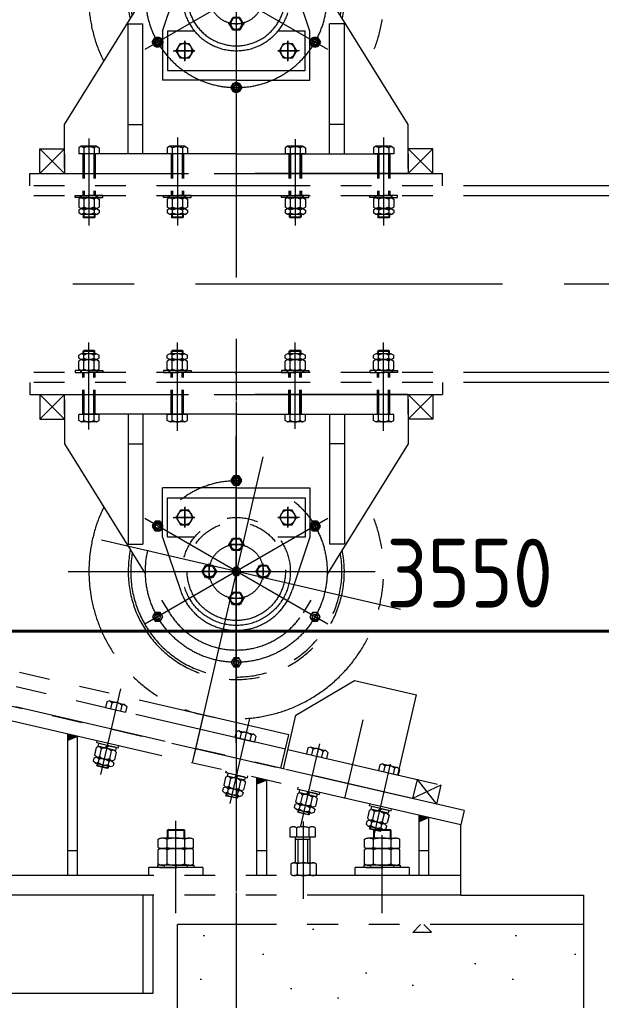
# Model space of a CAD drawing. Header units: millimetres. Extents: x 52110 to 400893, y -153728 to 31997.
# Drawn here: x 178546 to 179731, y -25833 to -23836 of the extents above; entities that cross this region are included whole.
import ezdxf

# ---------------------------------------------------------------- set-up
doc = ezdxf.new("R2010")
doc.units = ezdxf.units.MM
doc.header["$LTSCALE"] = 500
for name, pattern in [('CENTER', [2, 1.25, -0.25, 0.25, -0.25]), ('DASHED', [0.75, 0.5, -0.25]), ('PHANTOM2', [1.25, 0.625, -0.125, 0.125, -0.125, 0.125, -0.125])]:
    doc.linetypes.add(name, pattern=pattern)
doc.layers.add('1', color=3, linetype='Continuous')
doc.layers.add('4虚线层', color=6, linetype='DASHED')
for name, color, linetype, lineweight in [('2D', 4, 'PHANTOM2', 20), ('POU', 4, 'Continuous', 20), ('SHI', 7, 'Continuous', 40), ('WEN', 3, 'Continuous', 20), ('ZHONG', 1, 'CENTER', 20)]:
    doc.layers.add(name, color=color, linetype=linetype, lineweight=lineweight)
doc.styles.add('GB', font='gbenor.shx', dxfattribs={"bigfont": 'gbcbig.shx'})
doc.dimstyles.new('ISO-25$0', dxfattribs={"dimscale": 40, "dimtxt": 3.5, "dimasz": 3.5, "dimexe": 1, "dimexo": 0.2, "dimgap": 1.2, "dimtad": 1, "dimtoh": 1, "dimdec": 1, "dimzin": 9, "dimdsep": 46, "dimtxsty": 'GB', "dimcen": 0, "dimclrd": 3, "dimclre": 3, "dimclrt": 256, "dimadec": 0, "dimazin": 2, "dimtfac": 1, "dimtdec": 1, "dimtix": 1, "dimtmove": 0, "dimatfit": 3, "dimldrblk": 'DOTSMALL', "dimfxl": 0, "dimlwd": -1, "dimlwe": 20, "dimarcsym": 0})

# ---------------------------------------------------------------- blocks, each defined once
blk = doc.blocks.new('*D949')
at = {"color": 3, "linetype": 'ByBlock', "lineweight": 20}
for p, q in [((223343.7, 74429.3), (223343.7, 72656.2)), ((226893.7, 74403.9), (226893.7, 72656.2))]:
    blk.add_line(p, q, dxfattribs=at)
at = {"color": 3, "linetype": 'ByBlock'}
blk.add_line((223483.7, 72696.2), (226753.7, 72696.2), dxfattribs=at)
at = {"color": 3}
for points in [[(223483.7, 72719.6), (223483.7, 72672.9), (223343.7, 72696.2)], [(226753.7, 72719.6), (226753.7, 72672.9), (226893.7, 72696.2)]]:
    blk.add_solid(points, dxfattribs=at)
at = {"layer": 'Defpoints', "color": 0}
for p in [(223343.7, 74437.3), (226893.7, 74411.9), (226893.7, 72696.2)]:
    blk.add_point(p, dxfattribs=at)
at = {"insert": (225118.7, 72814.2), "char_height": 140, "attachment_point": 5, "style": 'GB'}
blk.add_mtext('3550', dxfattribs=at)
blk = doc.blocks.new('_DotSmall')
at = {"color": 0, "linetype": 'ByBlock', "const_width": 0.5}
blk.add_lwpolyline([(-0.0625, 0, 1), (0.0625, 0, 1)], format="xyb", close=True, dxfattribs=at)
blk = doc.blocks.new("斜''")
at = {"layer": '2D'}
h = blk.add_hatch(color=256, dxfattribs=at)
h.paths.add_polyline_path([(526677.5, 480872.9), (526677.5, 480868.3), (526697.5, 480868.3)])
h.paths.add_polyline_path([(526697.5, 480868.3), (526677.5, 480868.3), (526677.5, 480859.8)])
h = blk.add_hatch(color=256, dxfattribs=at)
h.paths.add_polyline_path([(527062.5, 480784), (527062.5, 480779.4), (527082.5, 480779.4)])
h.paths.add_polyline_path([(527082.5, 480779.4), (527062.5, 480779.4), (527062.5, 480770.9)])
h = blk.add_hatch(color=256, dxfattribs=at)
h.paths.add_polyline_path([(527392.5, 480707.9), (527392.5, 480703.2), (527412.5, 480703.2)])
h.paths.add_polyline_path([(527412.5, 480703.2), (527392.5, 480703.2), (527392.5, 480694.7)])
at = {"layer": 'POU'}
h = blk.add_hatch(dxfattribs=at)
h.set_pattern_fill('CONC', color=256, scale=25, style=0)
h.set_pattern_definition([(0, (53705.2, 8874.64), (0, 635), [0, -635]), (0, (53711.54, 8652.4), (0, 635), [0, -635]), (0, (53730.6, 8995.3), (0, 635), [0, -635]), (338.1986, (53400.39, 8798.44), (1905.000173, -634.999943), [68.3914, -3351.18837]), (216.8699, (53463.89, 8773.04), (1904.999948, 1270.000078), [31.75, -3143.25]), (130.6013, (53438.494, 8753.99), (3175.0002675, -3809.9993765), [58.5438, -5795.8666]), (206.5651, (53228.94, 8677.8), (-634.99947, -635.00083), [14.19923, -1405.70394]), (326.3099, (53216.24, 8671.44), (1269.99972, -635.000847), [22.89556, -2266.62996]), (108.4349, (53235.3, 8658.74), (-634.998986, 1270.000276), [20.0806, -1987.9659]), (225, (53635.34, 8614.3), (0, -635.0002), [26.9405, -871.08474]), (0, (53616.3, 8595.24), (635, 635), [38.1, -596.9]), (135, (53654.4, 8595.24), (-635.0002, 0), [26.9405, -871.08474]), (251.5651, (53559.14, 9020.7), (634.998986, 1270.000276), [20.0806, -1987.9659]), (0, (53552.8, 9001.64), (635, 635), [31.75, -603.25]), (143.1301, (53584.54, 9001.64), (-1904.999948, 1270.000078), [31.75, -3143.25]), (213.6901, (53222.6, 9027.04), (1269.99972, 635.000847), [22.89556, -2266.62996]), (341.5651, (53203.54, 9014.34), (-1270.000276, 634.998986), [40.1612, -1967.8853]), (126.8699, (53241.64, 9001.64), (1270.000078, -1904.999948), [31.75, -3143.25]), (0, (53406.74, 9001.64), (0, 635), [0, -635]), (0, (53235.3, 8836.54), (0, 635), [0, -635]), (0, (53413.1, 8601.6), (0, 635), [0, -635]), (0, (53584.54, 8798.44), (0, 635), [0, -635]), (0, (53400.4, 8906.4), (0, 635), [0, -635]), (0, (53260.7, 8925.44), (0, 635), [0, -635]), (0, (53317.84, 8887.34), (0, 635), [0, -635]), (0, (53292.44, 8734.94), (0, 635), [0, -635]), (0, (53140.04, 8760.34), (0, 635), [0, -635]), (0, (53146.4, 8906.4), (0, 635), [0, -635]), (0, (53127.34, 9046.1), (0, 635), [0, -635]), (0, (53324.2, 9071.5), (0, 635), [0, -635]), (0, (53463.9, 9096.9), (0, 635), [0, -635]), (0, (53686.14, 9071.5), (0, 635), [0, -635]), (0, (53533.74, 8874.64), (0, 635), [0, -635]), (0, (53470.24, 8988.94), (0, 635), [0, -635]), (0, (53521.04, 8684.14), (0, 635), [0, -635]), (0, (53330.54, 8652.4), (0, 635), [0, -635]), (0, (53521.04, 8512.7), (0, 635), [0, -635]), (0, (53311.5, 8550.8), (0, 635), [0, -635]), (0, (53108.3, 8531.74), (0, 635), [0, -635]), (0, (53184.5, 8500), (0, 635), [0, -635]), (0, (53190.84, 8588.9), (0, 635), [0, -635]), (0, (53616.3, 8487.3), (0, 635), [0, -635]), (0, (53692.5, 8747.64), (0, 635), [0, -635]), (0, (53660.74, 8938.14), (0, 635), [0, -635]), (0, (53368.64, 8480.94), (0, 635), [0, -635])])
h.paths.add_polyline_path([(527727.5, 479814.3), (527727.5, 480485.2), (526900.5, 480485.2), (526900, 480295.2), (526260.5, 480295.2), (526260.5, 480485.2), (525307.5, 480485.2), (525307.5, 479814.3)])
h.paths.add_polyline_path([(524030.9, 480514.1), (523996.2, 480363.7), (524455.2, 480257.7), (524489.9, 480408.1)], flags=9)
at = {"layer": '2D'}
for p, q in [((527127.2, 480871.7), (525909.2, 481152.9)), ((527120.4, 480842.5), (525902.4, 481123.7)), ((527477.5, 480688.2), (525821.1, 481070.6)), ((527484.3, 480717.5), (526239.4, 481004.9)), ((526280.3, 480995.4), (527101.7, 480805.8)), ((527141.5, 480911.5), (527261, 480982.5)), ((527261, 480982.5), (527387.2, 480953.3)), ((527349.4, 480789.7), (527387.2, 480953.3)), ((526757, 480938.7), (526754.3, 480927)), ((526754.3, 480927), (526794.8, 480917.7)), ((526762.7, 480940.5), (526757, 480938.7)), ((526762.7, 480940.5), (526793.1, 480933.5)), ((526767.1, 480936.4), (526764.4, 480924.7)), ((526787.3, 480931.7), (526784.6, 480920)), ((526793.1, 480933.5), (526797.5, 480929.4)), ((526797.5, 480929.4), (526794.8, 480917.7)), ((526953, 480911.9), (526930.5, 480814.5)), ((527116.3, 480802.4), (527141.5, 480911.5)), ((527020.5, 480896.4), (527020.5, 480793.7)), ((526677.5, 480585.2), (526677.5, 480872.9)), ((526697.5, 480868.3), (526677.5, 480868.3)), ((526697.5, 480868.3), (526677.5, 480859.8)), ((526697.5, 480585.2), (526697.5, 480868.3)), ((527020, 480878), (527017.3, 480866.3)), ((527017.3, 480866.3), (527057.8, 480857)), ((527025.8, 480879.8), (527020, 480878)), ((527025.8, 480879.8), (527056.2, 480872.7)), ((527030.2, 480875.7), (527027.5, 480864)), ((527050.4, 480871), (527047.7, 480859.3)), ((527056.2, 480872.7), (527060.5, 480868.7)), ((527060.5, 480868.7), (527057.8, 480857)), ((527111.4, 480803.5), (527127.2, 480871.7)), ((526735.5, 480845.9), (526731.9, 480830)), ((526741.3, 480847.6), (526735.5, 480845.9)), ((526736.2, 480855), (526737.2, 480859.1)), ((526757.6, 480850), (526736.2, 480855)), ((526740, 480854.1), (526738.7, 480848.2)), ((526774.2, 480840), (526738.7, 480848.2)), ((526775.6, 480845.9), (526740, 480854.1)), ((526771.6, 480840.6), (526741.3, 480847.6)), ((526757.8, 480850), (526753.1, 480844.9)), ((526761.2, 480849.2), (526756.4, 480844.1)), ((526757.6, 480850), (526780.2, 480844.8)), ((526775.6, 480845.9), (526774.2, 480840)), ((526780.2, 480844.8), (526781.2, 480849)), ((527166.3, 480844.8), (527163.6, 480833.1)), ((527172.1, 480846.5), (527166.3, 480844.8)), ((527172.1, 480846.5), (527202.4, 480839.5)), ((526730.5, 480824.1), (526729.1, 480818)), ((526736.2, 480825.9), (526730.5, 480824.1)), ((526736.2, 480825.9), (526731.9, 480830)), ((526766.6, 480818.9), (526736.2, 480825.9)), ((526736.2, 480825.9), (526766.6, 480818.9)), ((526745.6, 480843.5), (526742, 480827.7)), ((526765.9, 480838.9), (526762.2, 480823)), ((526771.6, 480840.6), (526776, 480836.5)), ((526776, 480836.5), (526772.4, 480820.6)), ((527125.3, 480841.4), (527437.1, 480769.4)), ((527163.6, 480833.1), (527204.1, 480823.7)), ((527176.4, 480842.5), (527173.7, 480830.8)), ((527196.7, 480837.8), (527194, 480826.1)), ((527202.4, 480839.5), (527206.8, 480835.4)), ((527206.8, 480835.4), (527204.1, 480823.7)), ((526733.5, 480813.9), (526729.1, 480818)), ((526733.5, 480813.9), (526763.9, 480806.9)), ((526737, 480813.1), (526736.2, 480809.6)), ((526737.4, 480807.7), (526736.2, 480809.6)), ((526736.2, 480809.6), (526759.5, 480804.2)), ((526738.5, 480812.8), (526737.4, 480807.7)), ((526757.6, 480803), (526737.4, 480807.7)), ((526740.6, 480821.8), (526739.2, 480815.7)), ((526758.8, 480808.1), (526757.6, 480803)), ((526759.5, 480804.2), (526757.6, 480803)), ((526760.9, 480817.1), (526759.5, 480811)), ((526760.4, 480807.7), (526759.5, 480804.2)), ((526763.9, 480806.9), (526769.6, 480808.7)), ((526766.6, 480818.9), (526772.4, 480820.6)), ((526766.6, 480818.9), (526771, 480814.8)), ((526771, 480814.8), (526769.6, 480808.7)), ((527312.4, 480810.5), (527309.7, 480798.8)), ((527318.1, 480812.3), (527312.4, 480810.5)), ((527318.1, 480812.3), (527348.5, 480805.3)), ((527322.5, 480808.2), (527319.8, 480796.5)), ((527348.5, 480805.3), (527352.9, 480801.2)), ((526998.6, 480785.1), (526994.9, 480769.3)), ((527004.3, 480786.9), (526998.6, 480785.1)), ((526999.3, 480794.2), (527000.3, 480798.4)), ((527020.7, 480789.3), (526999.3, 480794.2)), ((527003.1, 480793.3), (527001.7, 480787.5)), ((527037.3, 480779.3), (527001.7, 480787.5)), ((527038.7, 480785.1), (527003.1, 480793.3)), ((527034.7, 480779.9), (527004.3, 480786.9)), ((527020.9, 480789.2), (527016.2, 480784.2)), ((527024.3, 480788.5), (527019.5, 480783.4)), ((527020.7, 480789.3), (527043.3, 480784.1)), ((527038.7, 480785.1), (527037.3, 480779.3)), ((527043.3, 480784.1), (527044.2, 480788.3)), ((527062.5, 480585.2), (527062.5, 480784)), ((527384.2, 480740.6), (527121.2, 480801.3)), ((527309.7, 480798.8), (527350.2, 480789.5)), ((527342.8, 480803.5), (527340.1, 480791.8)), ((527352.9, 480801.2), (527350.2, 480789.5)), ((526999.3, 480765.2), (526993.6, 480763.4)), ((526999.3, 480765.2), (526994.9, 480769.3)), ((526999.3, 480765.2), (527029.7, 480758.2)), ((527029.7, 480758.2), (526999.3, 480765.2)), ((527008.7, 480782.8), (527005.1, 480766.9)), ((527029, 480778.1), (527025.3, 480762.2)), ((527034.7, 480779.9), (527039.1, 480775.8)), ((527039.1, 480775.8), (527035.4, 480759.9)), ((527082.5, 480779.4), (527062.5, 480779.4)), ((527082.5, 480779.4), (527062.5, 480770.9)), ((527082.5, 480585.2), (527082.5, 480779.4)), ((527145.5, 480760.5), (527146.4, 480764.7)), ((527388.4, 480780.7), (527379.4, 480741.7)), ((527437.1, 480769.4), (527379.4, 480741.7)), ((527388.4, 480780.7), (527428.1, 480730.4)), ((527437.1, 480769.4), (527428.1, 480730.4)), ((526993.6, 480763.4), (526992.2, 480757.3)), ((526996.6, 480753.2), (526992.2, 480757.3)), ((526996.6, 480753.2), (527026.9, 480746.2)), ((527000, 480752.4), (526999.2, 480748.9)), ((527000.4, 480747), (526999.2, 480748.9)), ((526999.2, 480748.9), (527022.6, 480743.5)), ((527001.6, 480752), (527000.4, 480747)), ((527020.7, 480742.3), (527000.4, 480747)), ((527003.7, 480761.1), (527002.3, 480754.9)), ((527021.9, 480747.3), (527020.7, 480742.3)), ((527024, 480756.4), (527022.5, 480750.3)), ((527023.4, 480747), (527022.6, 480743.5)), ((527026.9, 480746.2), (527032.7, 480747.9)), ((527029.7, 480758.2), (527035.4, 480759.9)), ((527029.7, 480758.2), (527034.1, 480754.1)), ((527034.1, 480754.1), (527032.7, 480747.9)), ((527144.8, 480751.4), (527141.1, 480735.5)), ((527150.5, 480753.2), (527144.8, 480751.4)), ((527166.8, 480755.5), (527145.5, 480760.5)), ((527149.2, 480759.6), (527147.9, 480753.8)), ((527183.5, 480745.5), (527147.9, 480753.8)), ((527184.8, 480751.4), (527149.2, 480759.6)), ((527180.9, 480746.1), (527150.5, 480753.2)), ((527154.9, 480749.1), (527151.2, 480733.2)), ((527167, 480755.5), (527162.3, 480750.4)), ((527170.4, 480754.7), (527165.7, 480749.6)), ((527166.8, 480755.5), (527189.4, 480750.4)), ((527175.1, 480744.4), (527171.5, 480728.5)), ((527180.9, 480746.1), (527185.3, 480742)), ((527184.8, 480751.4), (527183.5, 480745.5)), ((527189.4, 480750.4), (527190.4, 480754.5)), ((527022.6, 480743.5), (527020.7, 480742.3)), ((527139.7, 480729.7), (527138.3, 480723.5)), ((527145.5, 480731.4), (527139.7, 480729.7)), ((527145.5, 480731.4), (527141.1, 480735.5)), ((527145.5, 480731.4), (527175.9, 480724.4)), ((527175.9, 480724.4), (527145.5, 480731.4)), ((527149.9, 480727.3), (527148.4, 480721.2)), ((527175.9, 480724.4), (527181.6, 480726.2)), ((527175.9, 480724.4), (527180.2, 480720.3)), ((527185.3, 480742), (527181.6, 480726.2)), ((527291.6, 480726.7), (527292.6, 480730.9)), ((527313, 480721.8), (527291.6, 480726.7)), ((527295.4, 480725.9), (527294.1, 480720)), ((527331, 480717.6), (527295.4, 480725.9)), ((527142.7, 480719.4), (527138.3, 480723.5)), ((527142.7, 480719.4), (527173.1, 480712.4)), ((527146.2, 480718.6), (527145.4, 480715.1)), ((527145.4, 480715.1), (527168.8, 480709.7)), ((527146.6, 480713.2), (527145.4, 480715.1)), ((527147.8, 480718.3), (527146.6, 480713.2)), ((527166.9, 480708.5), (527146.6, 480713.2)), ((527168, 480713.6), (527166.9, 480708.5)), ((527168.8, 480709.7), (527166.9, 480708.5)), ((527170.1, 480722.7), (527168.7, 480716.5)), ((527169.6, 480713.2), (527168.8, 480709.7)), ((527173.1, 480712.4), (527178.8, 480714.2)), ((527180.2, 480720.3), (527178.8, 480714.2)), ((527290.9, 480717.7), (527287.2, 480701.8)), ((527296.6, 480719.4), (527290.9, 480717.7)), ((527329.6, 480711.8), (527294.1, 480720)), ((527327, 480712.4), (527296.6, 480719.4)), ((527301, 480715.3), (527297.4, 480699.4)), ((527313.2, 480721.7), (527308.5, 480716.7)), ((527316.6, 480721), (527311.8, 480715.9)), ((527313, 480721.8), (527335.6, 480716.6)), ((527321.3, 480710.6), (527317.6, 480694.8)), ((527327, 480712.4), (527331.4, 480708.3)), ((527331.4, 480708.3), (527327.7, 480692.4)), ((527331, 480717.6), (527329.6, 480711.8)), ((527335.6, 480716.6), (527336.5, 480720.8)), ((527392.5, 480585.2), (527392.5, 480707.9)), ((527484.3, 480717.5), (527477.5, 480688.2)), ((527285.9, 480695.9), (527284.5, 480689.8)), ((527288.9, 480685.7), (527284.5, 480689.8)), ((527291.6, 480697.7), (527285.9, 480695.9)), ((527291.6, 480697.7), (527287.2, 480701.8)), ((527288.9, 480685.7), (527319.2, 480678.7)), ((527322, 480690.7), (527291.6, 480697.7)), ((527291.6, 480697.7), (527322, 480690.7)), ((527292.4, 480684.9), (527291.6, 480681.4)), ((527293.9, 480684.5), (527292.8, 480679.5)), ((527296, 480693.6), (527294.6, 480687.5)), ((527316.3, 480688.9), (527314.9, 480682.8)), ((527322, 480690.7), (527327.7, 480692.4)), ((527322, 480690.7), (527326.4, 480686.6)), ((527326.4, 480686.6), (527325, 480680.4)), ((527412.5, 480703.2), (527392.5, 480703.2)), ((527412.5, 480703.2), (527392.5, 480694.7)), ((527412.5, 480585.2), (527412.5, 480703.2)), ((527477.5, 480545.2), (527477.5, 480688.2)), ((526879.5, 480676.9), (526881.4, 480678.6)), ((526879.5, 480676.9), (526879.5, 480659.1)), ((526915.5, 480676.9), (526879.5, 480676.9)), ((526881.3, 480678.5), (526881.3, 480661.2)), ((526913.6, 480678.5), (526881.4, 480678.6)), ((526915.5, 480676.9), (526913.6, 480678.5)), ((526913.6, 480678.5), (526913.6, 480661.2)), ((526915.5, 480659.1), (526915.5, 480676.9)), ((527130.2, 480663.3), (527130.2, 480682.5)), ((527142.9, 480682.5), (527142.9, 480663.3)), ((527168.4, 480682.5), (527168.4, 480663.3)), ((527181.1, 480682.5), (527181.1, 480663.3)), ((527292.8, 480679.5), (527291.6, 480681.4)), ((527291.6, 480681.4), (527314.9, 480676)), ((527313, 480674.8), (527292.8, 480679.5)), ((527299.5, 480676.9), (527301.4, 480678.6)), ((527335.5, 480676.9), (527299.5, 480676.9)), ((527299.5, 480676.9), (527299.5, 480659.1)), ((527301.3, 480678.5), (527301.3, 480661.2)), ((527333.6, 480678.5), (527301.4, 480678.6)), ((527314.2, 480679.9), (527313, 480674.8)), ((527314.9, 480676), (527313, 480674.8)), ((527315.7, 480679.5), (527314.9, 480676)), ((527319.2, 480678.7), (527325, 480680.4)), ((527333.6, 480678.5), (527333.6, 480661.2)), ((527335.5, 480676.9), (527333.6, 480678.5)), ((527335.5, 480659.1), (527335.5, 480676.9)), ((526861.5, 480642.3), (526861.5, 480659.1)), ((526897.5, 480661.2), (526870.5, 480661.2)), ((526879.5, 480642.3), (526879.5, 480659.1)), ((526897.5, 480661.2), (526924.5, 480661.2)), ((526915.5, 480642.3), (526915.5, 480659.1)), ((526933.5, 480642.3), (526933.5, 480659.1)), ((527181.1, 480663.3), (527130.2, 480663.3)), ((527140.6, 480663.3), (527140.6, 480610.6)), ((527140.6, 480659.3), (527170.6, 480659.3)), ((527145.6, 480659.3), (527145.6, 480610.8)), ((527165.6, 480659.3), (527165.6, 480610.1)), ((527170.6, 480609.2), (527170.6, 480663.3)), ((527281.5, 480642.3), (527281.5, 480659.1)), ((527317.5, 480661.2), (527290.5, 480661.2)), ((527299.5, 480642.3), (527299.5, 480659.1)), ((527317.5, 480661.2), (527344.5, 480661.2)), ((527335.5, 480642.3), (527335.5, 480659.1)), ((527353.5, 480642.3), (527353.5, 480659.1)), ((526697.5, 480635.2), (526677.5, 480635.2)), ((526861.5, 480608.6), (526861.5, 480637.8)), ((526897.5, 480640.2), (526870.5, 480640.2)), ((526924.5, 480640.2), (526870.5, 480640.2)), ((526879.5, 480608.6), (526879.5, 480637.8)), ((526897.5, 480640.2), (526924.5, 480640.2)), ((526897.5, 480640.2), (526897.5, 480640.2)), ((526915.5, 480608.6), (526915.5, 480637.8)), ((526933.5, 480608.6), (526933.5, 480637.8)), ((527082.5, 480635.2), (527062.5, 480635.2)), ((527281.5, 480608.6), (527281.5, 480637.8)), ((527317.5, 480640.2), (527290.5, 480640.2)), ((527344.5, 480640.2), (527290.5, 480640.2)), ((527299.5, 480608.6), (527299.5, 480637.8)), ((527317.5, 480640.2), (527344.5, 480640.2)), ((527317.5, 480640.2), (527317.5, 480640.2)), ((527335.5, 480608.6), (527335.5, 480637.8)), ((527353.5, 480608.6), (527353.5, 480637.8)), ((527412.5, 480635.2), (527392.5, 480635.2)), ((526860.3, 480606.2), (526860.3, 480601.2)), ((526897.5, 480606.2), (526860.3, 480606.2)), ((526924.5, 480606.2), (526870.5, 480606.2)), ((526873.8, 480606.2), (526873.8, 480601.2)), ((526897.5, 480608.2), (526897.5, 480599.4)), ((526897.5, 480606.2), (526933.9, 480606.2)), ((526897.5, 480606.2), (526897.5, 480606.2)), ((526920.4, 480606.2), (526920.4, 480601.2)), ((526933.9, 480606.2), (526933.9, 480601.2)), ((527132.1, 480587), (527132.1, 480609)), ((527138.4, 480610.8), (527176.6, 480610.8)), ((527144.8, 480587), (527144.8, 480609)), ((527170.2, 480609), (527170.2, 480587)), ((527183, 480609), (527183, 480587)), ((527317.5, 480606.2), (527280.3, 480606.2)), ((527280.3, 480606.2), (527280.3, 480601.2)), ((527344.5, 480606.2), (527290.5, 480606.2)), ((527293.8, 480606.2), (527293.8, 480601.2)), ((527317.5, 480608.2), (527317.5, 480599.4)), ((527317.5, 480606.2), (527353.9, 480606.2)), ((527317.5, 480606.2), (527317.5, 480606.2)), ((527340.4, 480606.2), (527340.4, 480601.2)), ((527353.9, 480606.2), (527353.9, 480601.2)), ((527477.5, 480585.2), (525507.5, 480585.2)), ((526842.5, 480585.2), (526842.5, 480601.2)), ((526952.5, 480601.2), (526842.5, 480601.2)), ((526864.5, 480601.2), (526897.5, 480601.2)), ((526930.5, 480601.2), (526897.5, 480601.2)), ((526897.5, 480601.2), (526897.5, 480601.2)), ((526952.5, 480601.2), (526952.5, 480585.2)), ((527176.6, 480585.2), (527138.4, 480585.2)), ((527262.5, 480585.2), (527262.5, 480601.2)), ((527372.5, 480601.2), (527262.5, 480601.2)), ((527284.5, 480601.2), (527317.5, 480601.2)), ((527350.5, 480601.2), (527317.5, 480601.2)), ((527317.5, 480601.2), (527317.5, 480601.2)), ((527372.5, 480601.2), (527372.5, 480585.2)), ((527477.5, 480545.2), (525507.5, 480545.2)), ((526830.5, 480545.2), (526830.5, 480345.2)), ((526850.5, 480545.2), (526850.5, 480345.2)), ((527477.5, 480545.2), (527727.5, 480545.2)), ((527727.5, 480545.2), (527727.5, 479814.3)), ((527727.5, 480485.2), (526900.5, 480485.2)), ((526900.5, 480295.2), (526900.5, 480485.2)), ((526850.5, 480345.2), (526310.5, 480345.2))]:
    blk.add_line(p, q, dxfattribs=at)
for centre, radius, start, end in [((526758.6, 480931.7), 9.73, 29.0508, 64.9492), ((526773.5, 480918), 19.5, 44.7958, 109.2042), ((526792.9, 480923.7), 9.73, 89.0508, 124.9492), ((527021.7, 480870.9), 9.73, 29.0508, 64.9492), ((527036.6, 480857.3), 19.5, 44.7958, 109.2042), ((527056, 480863), 9.73, 89.0508, 124.9492), ((526737.1, 480838.8), 9.73, 29.0508, 64.9492), ((526752.1, 480825.1), 19.5, 44.7958, 109.2042), ((527167.9, 480837.7), 9.73, 29.0508, 64.9492), ((526736.4, 480835.6), 9.73, 269.0508, 304.9492), ((526732.1, 480817.1), 9.73, 29.0508, 64.9492), ((526755.8, 480841.4), 19.5, 224.7958, 289.2042), ((526771.5, 480830.9), 9.73, 89.0508, 124.9492), ((527182.9, 480824), 19.5, 44.7958, 109.2042), ((527202.3, 480829.8), 9.73, 89.0508, 124.9492), ((526733.6, 480823.7), 9.73, 269.0508, 304.9492), ((526753, 480829.4), 19.5, 224.7958, 289.2042), ((526747, 480803.4), 19.5, 44.7958, 109.2042), ((526768, 480815.7), 9.73, 209.0508, 244.9492), ((526766.5, 480809.2), 9.73, 89.0508, 124.9492), ((526770.7, 480827.7), 9.73, 209.0508, 244.9492), ((527314, 480803.4), 9.73, 29.0508, 64.9492), ((527328.9, 480789.8), 19.5, 44.7958, 109.2042), ((527348.3, 480795.5), 9.73, 89.0508, 124.9492), ((527000.2, 480778.1), 9.73, 29.0508, 64.9492), ((526999.5, 480774.9), 9.73, 269.0508, 304.9492), ((526995.2, 480756.3), 9.73, 29.0508, 64.9492), ((527018.9, 480780.7), 19.5, 224.7958, 289.2042), ((527015.1, 480764.4), 19.5, 44.7958, 109.2042), ((527034.6, 480770.1), 9.73, 89.0508, 124.9492), ((526996.7, 480762.9), 9.73, 269.0508, 304.9492), ((527016.1, 480768.7), 19.5, 224.7958, 289.2042), ((527010.1, 480742.7), 19.5, 44.7958, 109.2042), ((527031.1, 480755), 9.73, 209.0508, 244.9492), ((527029.5, 480748.4), 9.73, 89.0508, 124.9492), ((527033.8, 480767), 9.73, 209.0508, 244.9492), ((527146.4, 480744.3), 9.73, 29.0508, 64.9492), ((527161.3, 480730.6), 19.5, 44.7958, 109.2042), ((527180.7, 480736.4), 9.73, 89.0508, 124.9492), ((527145.6, 480741.2), 9.73, 269.0508, 304.9492), ((527141.4, 480722.6), 9.73, 29.0508, 64.9492), ((527156.3, 480708.9), 19.5, 44.7958, 109.2042), ((527165.1, 480746.9), 19.5, 224.7958, 289.2042), ((527175.7, 480714.7), 9.73, 89.0508, 124.9492), ((527180, 480733.2), 9.73, 209.0508, 244.9492), ((527142.9, 480729.2), 9.73, 269.0508, 304.9492), ((527162.3, 480734.9), 19.5, 224.7958, 289.2042), ((527177.2, 480721.2), 9.73, 209.0508, 244.9492), ((527292.5, 480710.6), 9.73, 29.0508, 64.9492), ((527307.4, 480696.9), 19.5, 44.7958, 109.2042), ((527326.9, 480702.7), 9.73, 89.0508, 124.9492), ((527136.5, 480672.4), 11.9, 57.7964, 122.2036), ((527155.6, 480639.3), 45, 73.5739, 106.4261), ((527174.7, 480672.4), 11.9, 57.7965, 122.2035), ((527289, 480695.4), 9.73, 269.0508, 304.9492), ((527291.8, 480707.4), 9.73, 269.0508, 304.9492), ((527287.5, 480688.9), 9.73, 29.0508, 64.9492), ((527308.4, 480701.2), 19.5, 224.7958, 289.2042), ((527302.4, 480675.2), 19.5, 44.7958, 109.2042), ((527311.2, 480713.2), 19.5, 224.7958, 289.2042), ((527321.8, 480680.9), 9.73, 89.0508, 124.9492), ((527326.1, 480699.5), 9.73, 209.0508, 244.9492), ((527323.4, 480687.5), 9.73, 209.0508, 244.9492), ((526870.5, 480640.8), 20.3, 63.739, 116.261), ((526897.5, 480583), 78.2, 76.6948, 103.3052), ((526924.5, 480640.8), 20.3, 63.739, 116.261), ((527290.5, 480640.8), 20.3, 63.739, 116.261), ((527317.5, 480583), 78.2, 76.6948, 103.3052), ((527344.5, 480640.8), 20.3, 63.739, 116.261), ((526870.5, 480660.5), 20.3, 243.739, 296.261), ((526870.5, 480622), 18.2, 60.3829, 119.6171), ((526897.5, 480718.4), 78.2, 256.6948, 283.3052), ((526897.5, 480570.9), 69.3, 74.94, 105.06), ((526924.5, 480660.5), 20.3, 243.739, 296.261), ((526924.5, 480622), 18.2, 60.3829, 119.6171), ((527290.5, 480660.5), 20.3, 243.739, 296.261), ((527290.5, 480622), 18.2, 60.3829, 119.6171), ((527317.5, 480718.4), 78.2, 256.6948, 283.3052), ((527317.5, 480570.9), 69.3, 74.94, 105.06), ((527344.5, 480660.5), 20.3, 243.739, 296.261), ((527344.5, 480622), 18.2, 60.3829, 119.6171), ((526870.5, 480624.4), 18.2, 240.3829, 299.6171), ((526897.5, 480675.5), 69.3, 254.94, 285.06), ((526924.5, 480624.4), 18.2, 240.3829, 299.6171), ((527138.4, 480598.9), 11.9, 57.7965, 122.2035), ((527157.5, 480565.8), 45, 73.5739, 106.4261), ((527176.6, 480598.9), 11.9, 57.7965, 122.2035), ((527290.5, 480624.4), 18.2, 240.3829, 299.6171), ((527317.5, 480675.5), 69.3, 254.94, 285.06), ((527344.5, 480624.4), 18.2, 240.3829, 299.6171), ((527138.4, 480597.1), 11.9, 237.7965, 302.2035), ((527157.5, 480630.2), 45, 253.5739, 286.4261), ((527176.6, 480597.1), 11.9, 237.7965, 302.2035)]:
    blk.add_arc(centre, radius, start, end, dxfattribs=at)
at = {"layer": 'ZHONG'}
for p, q in [((527020.5, 481550.5), (527020.5, 480368.8)), ((527074.3, 481437.3), (526918.3, 480761.6)), ((527355, 481127), (526673.3, 481284.4)), ((526784.4, 480965.3), (526744.1, 480790.8)), ((527047.5, 480904.6), (527007.6, 480731.7)), ((527277.9, 480902.3), (527240.9, 480742.1)), ((526758.7, 480853.9), (526755.5, 480840.2)), ((527187.8, 480845.5), (527150.9, 480685.4)), ((527189.7, 480853.5), (527182.8, 480824)), ((527334, 480811.8), (527299.2, 480661.2)), ((527021.8, 480793.1), (527018.6, 480779.5)), ((527167.9, 480759.4), (527164.8, 480745.7)), ((527314.1, 480725.6), (527310.9, 480712)), ((526897.5, 480508.3), (526897.5, 480696.7)), ((527157.5, 480537.9), (527157.5, 480695.2)), ((527317.5, 480508.3), (527317.5, 480667.6))]:
    blk.add_line(p, q, dxfattribs=at)
blk = doc.blocks.new('X9')
at = {"layer": '2D'}
for p, q in [((141046.1, -12467.2), (141260.2, -12122.8)), ((141746.1, -12467.2), (141532, -12122.8)), ((141246.1, -12277.2), (141282.3, -12169.1)), ((141546.1, -12277.2), (141509.9, -12169.1)), ((141176.1, -12527.2), (141176.1, -12262.4)), ((141176.1, -12262.4), (141206.1, -12262.4)), ((141206.1, -12527.2), (141206.1, -12262.4)), ((141246.1, -12377.2), (141246.1, -12277.2)), ((141256.1, -12277.2), (141311.2, -12277.2)), ((141256.1, -12357.2), (141256.1, -12277.2)), ((141480.9, -12277.2), (141536.1, -12277.2)), ((141536.1, -12277.2), (141536.1, -12357.2)), ((141546.1, -12277.2), (141546.1, -12377.2)), ((141586.1, -12527.2), (141586.1, -12262.4)), ((141616.1, -12262.4), (141586.1, -12262.4)), ((141616.1, -12527.2), (141616.1, -12262.4)), ((141536.1, -12357.2), (141256.1, -12357.2)), ((141396.1, -12377.2), (141246.1, -12377.2)), ((141396.1, -12377.2), (141546.1, -12377.2)), ((141046.1, -12557.2), (141046.1, -12467.2)), ((141176.1, -12467.2), (141206.1, -12467.2)), ((141616.1, -12467.2), (141586.1, -12467.2)), ((141746.1, -12557.2), (141746.1, -12467.2)), ((141046.1, -12517.2), (140996.1, -12567.2)), ((140996.1, -12517.2), (141046.1, -12567.2)), ((140996.1, -12517.2), (141046.1, -12517.2)), ((140996.1, -12567.2), (140996.1, -12517.2)), ((141080.5, -12511.8), (141075.3, -12514.8)), ((141075.3, -12514.8), (141075.3, -12526.8)), ((141080.5, -12511.8), (141111.7, -12511.8)), ((141085.7, -12514.8), (141085.7, -12526.8)), ((141106.5, -12514.8), (141106.5, -12526.8)), ((141111.7, -12511.8), (141116.9, -12514.8)), ((141116.9, -12514.8), (141116.9, -12526.8)), ((141260.5, -12511.8), (141255.3, -12514.8)), ((141255.3, -12514.8), (141255.3, -12526.8)), ((141260.5, -12511.8), (141291.7, -12511.8)), ((141265.7, -12514.8), (141265.7, -12526.8)), ((141286.5, -12514.8), (141286.5, -12526.8)), ((141291.7, -12511.8), (141296.9, -12514.8)), ((141296.9, -12514.8), (141296.9, -12526.8)), ((141500.5, -12511.8), (141495.3, -12514.8)), ((141495.3, -12514.8), (141495.3, -12526.8)), ((141500.5, -12511.8), (141531.7, -12511.8)), ((141505.7, -12514.8), (141505.7, -12526.8)), ((141526.5, -12514.8), (141526.5, -12526.8)), ((141531.7, -12511.8), (141536.9, -12514.8)), ((141536.9, -12514.8), (141536.9, -12526.8)), ((141680.5, -12511.8), (141675.3, -12514.8)), ((141675.3, -12514.8), (141675.3, -12526.8)), ((141680.5, -12511.8), (141711.7, -12511.8)), ((141685.7, -12514.8), (141685.7, -12526.8)), ((141706.5, -12514.8), (141706.5, -12526.8)), ((141711.7, -12511.8), (141716.9, -12514.8)), ((141716.9, -12514.8), (141716.9, -12526.8)), ((141796.1, -12517.2), (141746.1, -12567.2)), ((141746.1, -12517.2), (141796.1, -12567.2)), ((141796.1, -12517.2), (141746.1, -12517.2)), ((141796.1, -12567.2), (141796.1, -12517.2)), ((141046.1, -12527.2), (141046.1, -12567.2)), ((141396.1, -12527.2), (141046.1, -12527.2)), ((141046.1, -12527.2), (141046.1, -12566.2)), ((141075.3, -12526.8), (141116.9, -12526.8)), ((141255.3, -12526.8), (141296.9, -12526.8)), ((141396.1, -12527.2), (141746.1, -12527.2)), ((141495.3, -12526.8), (141536.9, -12526.8)), ((141675.3, -12526.8), (141716.9, -12526.8)), ((141746.1, -12527.2), (141746.1, -12567.2)), ((141746.1, -12527.2), (141746.1, -12566.2)), ((140976.1, -12592.2), (140976.1, -12567.2)), ((141806.1, -12567.2), (140976.1, -12567.2)), ((141046.1, -12567.2), (141396.1, -12567.2)), ((141396.1, -12567.2), (141056.1, -12567.2)), ((141816.1, -12567.2), (141396.1, -12567.2)), ((141746.1, -12567.2), (141746.1, -12566.2)), ((141816.1, -12592.2), (141816.1, -12567.2)), ((141816.1, -12592.2), (141816.1, -12567.2)), ((141816.1, -12592.2), (141816.1, -12567.2)), ((141068.1, -12616.2), (141068.1, -12612.2)), ((141068.1, -12612.2), (141096.1, -12612.2)), ((141096.1, -12616.2), (141068.1, -12616.2)), ((141080.5, -12616.2), (141075.3, -12619.2)), ((141080.5, -12616.2), (141111.7, -12616.2)), ((141096.1, -12618.3), (141096.1, -12610.4)), ((141124.1, -12612.2), (141096.1, -12612.2)), ((141096.1, -12616.2), (141124.1, -12616.2)), ((141111.7, -12616.2), (141116.9, -12619.2)), ((141124.1, -12616.2), (141124.1, -12612.2)), ((141248.1, -12616.2), (141248.1, -12612.2)), ((141248.1, -12612.2), (141276.1, -12612.2)), ((141276.1, -12616.2), (141248.1, -12616.2)), ((141260.5, -12616.2), (141255.3, -12619.2)), ((141260.5, -12616.2), (141291.7, -12616.2)), ((141276.1, -12618.3), (141276.1, -12610.4)), ((141304.1, -12612.2), (141276.1, -12612.2)), ((141276.1, -12616.2), (141304.1, -12616.2)), ((141291.7, -12616.2), (141296.9, -12619.2)), ((141304.1, -12616.2), (141304.1, -12612.2)), ((141488.1, -12616.2), (141488.1, -12612.2)), ((141488.1, -12612.2), (141516.1, -12612.2)), ((141516.1, -12616.2), (141488.1, -12616.2)), ((141500.5, -12616.2), (141495.3, -12619.2)), ((141500.5, -12616.2), (141531.7, -12616.2)), ((141516.1, -12618.3), (141516.1, -12610.4)), ((141544.1, -12612.2), (141516.1, -12612.2)), ((141516.1, -12616.2), (141544.1, -12616.2)), ((141531.7, -12616.2), (141536.9, -12619.2)), ((141544.1, -12616.2), (141544.1, -12612.2)), ((141668.1, -12616.2), (141668.1, -12612.2)), ((141668.1, -12612.2), (141696.1, -12612.2)), ((141696.1, -12616.2), (141668.1, -12616.2)), ((141680.5, -12616.2), (141675.3, -12619.2)), ((141680.5, -12616.2), (141711.7, -12616.2)), ((141696.1, -12618.3), (141696.1, -12610.4)), ((141724.1, -12612.2), (141696.1, -12612.2)), ((141696.1, -12616.2), (141724.1, -12616.2)), ((141711.7, -12616.2), (141716.9, -12619.2)), ((141724.1, -12616.2), (141724.1, -12612.2)), ((141075.3, -12619.2), (141075.3, -12635.5)), ((141080.5, -12638.5), (141075.3, -12635.5)), ((141080.5, -12638.5), (141075.3, -12641.5)), ((141080.5, -12638.5), (141111.7, -12638.5)), ((141080.5, -12638.5), (141111.7, -12638.5)), ((141085.7, -12619.2), (141085.7, -12635.5)), ((141106.5, -12619.2), (141106.5, -12635.5)), ((141111.7, -12638.5), (141116.9, -12635.5)), ((141111.7, -12638.5), (141116.9, -12641.5)), ((141116.9, -12619.2), (141116.9, -12635.5)), ((141255.3, -12619.2), (141255.3, -12635.5)), ((141260.5, -12638.5), (141255.3, -12635.5)), ((141260.5, -12638.5), (141255.3, -12641.5)), ((141260.5, -12638.5), (141291.7, -12638.5)), ((141260.5, -12638.5), (141291.7, -12638.5)), ((141265.7, -12619.2), (141265.7, -12635.5)), ((141286.5, -12619.2), (141286.5, -12635.5)), ((141291.7, -12638.5), (141296.9, -12635.5)), ((141291.7, -12638.5), (141296.9, -12641.5)), ((141296.9, -12619.2), (141296.9, -12635.5)), ((141495.3, -12619.2), (141495.3, -12635.5)), ((141500.5, -12638.5), (141495.3, -12635.5)), ((141500.5, -12638.5), (141495.3, -12641.5)), ((141500.5, -12638.5), (141531.7, -12638.5)), ((141500.5, -12638.5), (141531.7, -12638.5)), ((141505.7, -12619.2), (141505.7, -12635.5)), ((141526.5, -12619.2), (141526.5, -12635.5)), ((141531.7, -12638.5), (141536.9, -12635.5)), ((141531.7, -12638.5), (141536.9, -12641.5)), ((141536.9, -12619.2), (141536.9, -12635.5)), ((141675.3, -12619.2), (141675.3, -12635.5)), ((141680.5, -12638.5), (141675.3, -12635.5)), ((141680.5, -12638.5), (141675.3, -12641.5)), ((141680.5, -12638.5), (141711.7, -12638.5)), ((141680.5, -12638.5), (141711.7, -12638.5)), ((141685.7, -12619.2), (141685.7, -12635.5)), ((141706.5, -12619.2), (141706.5, -12635.5)), ((141711.7, -12638.5), (141716.9, -12635.5)), ((141711.7, -12638.5), (141716.9, -12641.5)), ((141716.9, -12619.2), (141716.9, -12635.5)), ((141075.3, -12641.5), (141075.3, -12647.5)), ((141080.5, -12650.5), (141075.3, -12647.5)), ((141080.5, -12650.5), (141111.7, -12650.5)), ((141084.1, -12650.5), (141084.1, -12655.6)), ((141108.1, -12655.6), (141084.1, -12655.6)), ((141084.1, -12655.6), (141085.7, -12657.2)), ((141085.7, -12641.5), (141085.7, -12647.5)), ((141085.7, -12650.5), (141085.7, -12657.2)), ((141085.7, -12657.2), (141106.5, -12657.2)), ((141106.5, -12641.5), (141106.5, -12647.5)), ((141106.5, -12650.5), (141106.5, -12657.2)), ((141106.5, -12657.2), (141108.1, -12655.6)), ((141108.1, -12650.5), (141108.1, -12655.6)), ((141111.7, -12650.5), (141116.9, -12647.5)), ((141116.9, -12641.5), (141116.9, -12647.5)), ((141255.3, -12641.5), (141255.3, -12647.5)), ((141260.5, -12650.5), (141255.3, -12647.5)), ((141260.5, -12650.5), (141291.7, -12650.5)), ((141264.1, -12650.5), (141264.1, -12655.6)), ((141288.1, -12655.6), (141264.1, -12655.6)), ((141264.1, -12655.6), (141265.7, -12657.2)), ((141265.7, -12641.5), (141265.7, -12647.5)), ((141265.7, -12650.5), (141265.7, -12657.2)), ((141265.7, -12657.2), (141286.5, -12657.2)), ((141286.5, -12641.5), (141286.5, -12647.5)), ((141286.5, -12650.5), (141286.5, -12657.2)), ((141286.5, -12657.2), (141288.1, -12655.6)), ((141288.1, -12650.5), (141288.1, -12655.6)), ((141291.7, -12650.5), (141296.9, -12647.5)), ((141296.9, -12641.5), (141296.9, -12647.5)), ((141495.3, -12641.5), (141495.3, -12647.5)), ((141500.5, -12650.5), (141495.3, -12647.5)), ((141500.5, -12650.5), (141531.7, -12650.5)), ((141504.1, -12650.5), (141504.1, -12655.6)), ((141528.1, -12655.6), (141504.1, -12655.6)), ((141504.1, -12655.6), (141505.7, -12657.2)), ((141505.7, -12641.5), (141505.7, -12647.5)), ((141505.7, -12650.5), (141505.7, -12657.2)), ((141505.7, -12657.2), (141526.5, -12657.2)), ((141526.5, -12641.5), (141526.5, -12647.5)), ((141526.5, -12650.5), (141526.5, -12657.2)), ((141526.5, -12657.2), (141528.1, -12655.6)), ((141528.1, -12650.5), (141528.1, -12655.6)), ((141531.7, -12650.5), (141536.9, -12647.5)), ((141536.9, -12641.5), (141536.9, -12647.5)), ((141675.3, -12641.5), (141675.3, -12647.5)), ((141680.5, -12650.5), (141675.3, -12647.5)), ((141680.5, -12650.5), (141711.7, -12650.5)), ((141684.1, -12650.5), (141684.1, -12655.6)), ((141708.1, -12655.6), (141684.1, -12655.6)), ((141684.1, -12655.6), (141685.7, -12657.2)), ((141685.7, -12641.5), (141685.7, -12647.5)), ((141685.7, -12650.5), (141685.7, -12657.2)), ((141685.7, -12657.2), (141706.5, -12657.2)), ((141706.5, -12641.5), (141706.5, -12647.5)), ((141706.5, -12650.5), (141706.5, -12657.2)), ((141706.5, -12657.2), (141708.1, -12655.6)), ((141708.1, -12650.5), (141708.1, -12655.6)), ((141711.7, -12650.5), (141716.9, -12647.5)), ((141716.9, -12641.5), (141716.9, -12647.5))]:
    blk.add_line(p, q, dxfattribs=at)
at = {"layer": '2D', "color": 1, "linetype": 'CENTER'}
for p, q in [((141311.4, -12317.2), (141270.8, -12317.2)), ((141480.8, -12317.2), (141521.4, -12317.2)), ((141480.8, -12317.2), (141521.4, -12317.2))]:
    blk.add_line(p, q, dxfattribs=at)
at = {"layer": '2D'}
for points in [[(141390.9, -12013.2), (141385.7, -12022.2), (141390.9, -12031.2), (141401.3, -12031.2), (141406.5, -12022.2), (141401.3, -12013.2)], [(141225.5, -12114.7), (141230.7, -12123.7), (141241.1, -12123.7), (141246.3, -12114.7), (141241.1, -12105.7), (141230.7, -12105.7)], [(141561.5, -12105.7), (141551.1, -12105.7), (141545.9, -12114.7), (141551.1, -12123.7), (141561.5, -12123.7), (141566.7, -12114.7)], [(141391.5, -12199.2), (141386.8, -12207.2), (141391.5, -12215.2), (141400.7, -12215.2), (141405.3, -12207.2), (141400.7, -12199.2)], [(141282.4, -12302.2), (141273.8, -12317.2), (141282.4, -12332.2), (141299.7, -12332.2), (141308.4, -12317.2), (141299.7, -12302.2)], [(141492.4, -12302.2), (141483.8, -12317.2), (141492.4, -12332.2), (141509.7, -12332.2), (141518.4, -12317.2), (141509.7, -12302.2)]]:
    blk.add_lwpolyline(points, close=True, dxfattribs=at)
for centre, radius in [((141396.1, -12022.2), 9), ((141396.1, -12022.2), 5.1), ((141396.1, -12207.2), 110), ((141235.9, -12114.7), 9), ((141235.9, -12114.7), 5.1), ((141396.1, -12207.2), 100), ((141556.3, -12114.7), 9), ((141556.3, -12114.7), 5.1), ((141396.1, -12207.2), 8), ((141396.1, -12207.2), 4.2), ((141291.1, -12317.2), 15), ((141501.1, -12317.2), 15)]:
    blk.add_circle(centre, radius, dxfattribs=at)
for centre, radius, start, end in [((141396.1, -12207.2), 300, 334.0951, 205.9049), ((141396.1, -12207.2), 220, 348.5224, 191.4776), ((141396.1, -12207.2), 215, 349.9534, 190.0466), ((141396.1, -12022.2), 6, 270, 180), ((141396.1, -12207.2), 160, 31.8641, 148.1359), ((141396.1, -12207.2), 120, 18.5187, 161.4813), ((141235.9, -12114.7), 6, 330, 240), ((141556.3, -12114.7), 6, 210, 120), ((141396.1, -12207.2), 5, 270, 180), ((141078.5, -12521.3), 9.73, 42.0508, 77.9492), ((141096.1, -12531.3), 19.5, 57.7958, 122.2042), ((141113.7, -12521.3), 9.73, 102.0508, 137.9492), ((141258.5, -12521.3), 9.73, 42.0508, 77.9492), ((141276.1, -12531.3), 19.5, 57.7958, 122.2042), ((141293.7, -12521.3), 9.73, 102.0508, 137.9492), ((141498.5, -12521.3), 9.73, 42.0508, 77.9492), ((141516.1, -12531.3), 19.5, 57.7958, 122.2042), ((141533.7, -12521.3), 9.73, 102.0508, 137.9492), ((141678.5, -12521.3), 9.73, 42.0508, 77.9492), ((141696.1, -12531.3), 19.5, 57.7958, 122.2042), ((141713.7, -12521.3), 9.73, 102.0508, 137.9492), ((141078.5, -12625.8), 9.73, 42.0508, 77.9492), ((141096.1, -12635.7), 19.5, 57.7958, 122.2042), ((141113.7, -12625.8), 9.73, 102.0508, 137.9492), ((141258.5, -12625.8), 9.73, 42.0508, 77.9492), ((141276.1, -12635.7), 19.5, 57.7958, 122.2042), ((141293.7, -12625.8), 9.73, 102.0508, 137.9492), ((141498.5, -12625.8), 9.73, 42.0508, 77.9492), ((141516.1, -12635.7), 19.5, 57.7958, 122.2042), ((141533.7, -12625.8), 9.73, 102.0508, 137.9492), ((141678.5, -12625.8), 9.73, 42.0508, 77.9492), ((141696.1, -12635.7), 19.5, 57.7958, 122.2042), ((141713.7, -12625.8), 9.73, 102.0508, 137.9492), ((141078.5, -12629), 9.73, 282.0508, 317.9492), ((141078.5, -12648.1), 9.73, 42.0508, 77.9492), ((141096.1, -12619), 19.5, 237.7958, 302.2042), ((141096.1, -12658), 19.5, 57.7958, 122.2042), ((141113.7, -12629), 9.73, 222.0508, 257.9492), ((141113.7, -12648.1), 9.73, 102.0508, 137.9492), ((141258.5, -12629), 9.73, 282.0508, 317.9492), ((141258.5, -12648.1), 9.73, 42.0508, 77.9492), ((141276.1, -12619), 19.5, 237.7958, 302.2042), ((141276.1, -12658), 19.5, 57.7958, 122.2042), ((141293.7, -12629), 9.73, 222.0508, 257.9492), ((141293.7, -12648.1), 9.73, 102.0508, 137.9492), ((141498.5, -12629), 9.73, 282.0508, 317.9492), ((141498.5, -12648.1), 9.73, 42.0508, 77.9492), ((141516.1, -12619), 19.5, 237.7958, 302.2042), ((141516.1, -12658), 19.5, 57.7958, 122.2042), ((141533.7, -12629), 9.73, 222.0508, 257.9492), ((141533.7, -12648.1), 9.73, 102.0508, 137.9492), ((141678.5, -12629), 9.73, 282.0508, 317.9492), ((141678.5, -12648.1), 9.73, 42.0508, 77.9492), ((141696.1, -12619), 19.5, 237.7958, 302.2042), ((141696.1, -12658), 19.5, 57.7958, 122.2042), ((141713.7, -12629), 9.73, 222.0508, 257.9492), ((141713.7, -12648.1), 9.73, 102.0508, 137.9492), ((141078.5, -12641), 9.73, 282.0508, 317.9492), ((141096.1, -12631), 19.5, 237.7958, 302.2042), ((141113.7, -12641), 9.73, 222.0508, 257.9492), ((141258.5, -12641), 9.73, 282.0508, 317.9492), ((141276.1, -12631), 19.5, 237.7958, 302.2042), ((141293.7, -12641), 9.73, 222.0508, 257.9492), ((141498.5, -12641), 9.73, 282.0508, 317.9492), ((141516.1, -12631), 19.5, 237.7958, 302.2042), ((141533.7, -12641), 9.73, 222.0508, 257.9492), ((141678.5, -12641), 9.73, 282.0508, 317.9492), ((141696.1, -12631), 19.5, 237.7958, 302.2042), ((141713.7, -12641), 9.73, 222.0508, 257.9492)]:
    blk.add_arc(centre, radius, start, end, dxfattribs=at)
at = {"layer": '4虚线层', "ltscale": 0.2}
for p, q in [((141084.1, -12527.2), (141084.1, -12612.2)), ((141085.7, -12527.2), (141085.7, -12612.2)), ((141106.5, -12527.2), (141106.5, -12612.2)), ((141108.1, -12527.2), (141108.1, -12612.2)), ((141264.1, -12527.2), (141264.1, -12612.2)), ((141265.7, -12527.2), (141265.7, -12612.2)), ((141286.5, -12527.2), (141286.5, -12612.2)), ((141288.1, -12527.2), (141288.1, -12612.2)), ((141504.1, -12527.2), (141504.1, -12612.2)), ((141505.7, -12527.2), (141505.7, -12612.2)), ((141526.5, -12527.2), (141526.5, -12612.2)), ((141528.1, -12527.2), (141528.1, -12612.2)), ((141684.1, -12527.2), (141684.1, -12612.2)), ((141685.7, -12527.2), (141685.7, -12612.2)), ((141706.5, -12527.2), (141706.5, -12612.2)), ((141708.1, -12527.2), (141708.1, -12612.2))]:
    blk.add_line(p, q, dxfattribs=at)
at = {"layer": '4虚线层'}
for p, q in [((141079.6, -12616.2), (141079.6, -12612.2)), ((141112.6, -12616.2), (141112.6, -12612.2)), ((141259.6, -12616.2), (141259.6, -12612.2)), ((141292.6, -12616.2), (141292.6, -12612.2)), ((141499.6, -12616.2), (141499.6, -12612.2)), ((141532.6, -12616.2), (141532.6, -12612.2)), ((141679.6, -12616.2), (141679.6, -12612.2)), ((141712.6, -12616.2), (141712.6, -12612.2))]:
    blk.add_line(p, q, dxfattribs=at)
at = {"layer": '4虚线层', "ltscale": 0.2}
for points in [[(141403, -12140.2), (141409.9, -12152.2), (141403, -12164.2), (141389.2, -12164.2), (141382.2, -12152.2), (141389.2, -12140.2)], [(141348, -12195.2), (141354.9, -12207.2), (141348, -12219.2), (141334.2, -12219.2), (141327.2, -12207.2), (141334.2, -12195.2)], [(141458, -12195.2), (141464.9, -12207.2), (141458, -12219.2), (141444.2, -12219.2), (141437.2, -12207.2), (141444.2, -12195.2)], [(141403, -12250.2), (141409.9, -12262.2), (141403, -12274.2), (141389.2, -12274.2), (141382.2, -12262.2), (141389.2, -12250.2)], [(141230.7, -12308.7), (141241.1, -12308.7), (141246.3, -12299.7), (141241.1, -12290.7), (141230.7, -12290.7), (141225.5, -12299.7)], [(141566.7, -12299.7), (141561.5, -12290.7), (141551.1, -12290.7), (141545.9, -12299.7), (141551.1, -12308.7), (141561.5, -12308.7)]]:
    blk.add_lwpolyline(points, close=True, dxfattribs=at)
at = {"layer": '4虚线层'}
blk.add_lwpolyline([(141401.3, -12401.2), (141406.5, -12392.2), (141401.3, -12383.2), (141390.9, -12383.2), (141385.7, -12392.2), (141390.9, -12401.2)], close=True, dxfattribs=at)
at = {"layer": '4虚线层', "ltscale": 0.2}
for centre, radius in [((141396.1, -12152.2), 12), ((141341.1, -12207.2), 12), ((141451.1, -12207.2), 12), ((141396.1, -12262.2), 12), ((141235.9, -12299.7), 9), ((141556.3, -12299.7), 9)]:
    blk.add_circle(centre, radius, dxfattribs=at)
at = {"layer": '4虚线层'}
for centre, radius in [((141235.9, -12299.7), 5.1), ((141556.3, -12299.7), 5.1), ((141396.1, -12392.2), 9), ((141396.1, -12392.2), 5.1)]:
    blk.add_circle(centre, radius, dxfattribs=at)
for centre, start, end in [((141235.9, -12299.7), 30, 300), ((141556.3, -12299.7), 150, 60), ((141396.1, -12392.2), 90, 0)]:
    blk.add_arc(centre, 6, start, end, dxfattribs=at)
at = {"layer": 'ZHONG'}
for p, q in [((141396.1, -11858.1), (141396.1, -12611.4)), ((141209.9, -12099.7), (141582.3, -12314.7)), ((141209.9, -12314.7), (141582.3, -12099.7)), ((141396.1, -12135.9), (141396.1, -12168.6)), ((141379.7, -12152.2), (141412.4, -12152.2)), ((141341.1, -12190.9), (141341.1, -12223.6)), ((141451.1, -12190.9), (141451.1, -12223.6)), ((141738.2, -12207.2), (141044.8, -12207.2)), ((141324.7, -12207.2), (141357.4, -12207.2)), ((141407.3, -12207.2), (141384.8, -12207.2)), ((141434.7, -12207.2), (141467.4, -12207.2)), ((141396.1, -12245.9), (141396.1, -12278.6)), ((141379.7, -12262.2), (141412.4, -12262.2)), ((141291.1, -12296.9), (141291.1, -12337.6)), ((141291.1, -12338.6), (141291.1, -12297.2)), ((141291.1, -12338.6), (141291.1, -12297.2)), ((141291.1, -12338.6), (141291.1, -12297.2)), ((141291.1, -12338.6), (141291.1, -12297.2)), ((141501.1, -12296.9), (141501.1, -12337.6)), ((141501.1, -12296.9), (141501.1, -12337.6)), ((141501.1, -12338.6), (141501.1, -12297.2)), ((141501.1, -12338.6), (141501.1, -12297.2)), ((141501.1, -12338.6), (141501.1, -12297.2)), ((141267.5, -12317.2), (141311.5, -12317.2)), ((141267.5, -12317.2), (141311.5, -12317.2)), ((141267.5, -12317.2), (141311.5, -12317.2)), ((141267.5, -12317.2), (141311.5, -12317.2)), ((141524.6, -12317.2), (141480.7, -12317.2)), ((141524.6, -12317.2), (141480.7, -12317.2)), ((141524.6, -12317.2), (141480.7, -12317.2)), ((141096.1, -12493.6), (141096.1, -12581.2)), ((141096.1, -12497.4), (141096.1, -12580.2)), ((141096.1, -12497.4), (141096.1, -12673.2)), ((141276.1, -12497.4), (141276.1, -12673.2)), ((141516.1, -12493.6), (141516.1, -12673.2)), ((141696.1, -12496.1), (141696.1, -12673.2))]:
    blk.add_line(p, q, dxfattribs=at)
for radius in [185, 55]:
    blk.add_circle((141396.1, -12207.2), radius, dxfattribs=at)
blk = doc.blocks.new('LDJXKJ')
at = {"layer": '2D'}
for p, q in [((138304.6, 60193.7), (119704.6, 60193.7)), ((138304.6, 60173.7), (129714.8, 60173.7)), ((138304.6, 59813.7), (129714.8, 59813.7)), ((138304.6, 59793.7), (119704.6, 59793.7))]:
    blk.add_line(p, q, dxfattribs=at)
at = {"layer": 'ZHONG', "linetype": 'CENTER'}
for p, q in [((131904.6, 61632), (131904.6, 57735.8)), ((138446.7, 59993.7), (119580.6, 59993.7))]:
    blk.add_line(p, q, dxfattribs=at)
at = {"layer": '1', "ltscale": 0.2, "xscale": -1}
blk.add_blockref('X9', (273300.6, 72786), dxfattribs=at)
at = {"layer": 'SHI', "color": 3}
blk.add_blockref("斜''", (-395115.9, -421795.5), dxfattribs=at)
at = {"layer": 'WEN', "color": 3, "rotation": 180}
blk.add_blockref('X9', (273300.6, 47201.5), dxfattribs=at)
blk = doc.blocks.new('sl')
dim = blk.add_linear_dim(base=(226893.72, 72696.24), p1=(223343.72, 74437.31), p2=(226893.72, 74411.92), dimstyle='ISO-25$0', override={"dimtmove": 1, "dimatfit": 0, "dimfxl": 1.8})
dim.commit()
dim.dimension.update_dxf_attribs({"geometry": '*D949', "text_midpoint": (225118.72, 72814.24)})

msp = doc.modelspace()

# ---------------------------------------------------------------- block references
at = {"layer": 'SHI'}
for name, p in [('sl', (-45656.31305, -97777.1464)), ('LDJXKJ', (47082.84204, -84368.20279))]:
    msp.add_blockref(name, p, dxfattribs=at)

doc.saveas('drawing.dxf')
